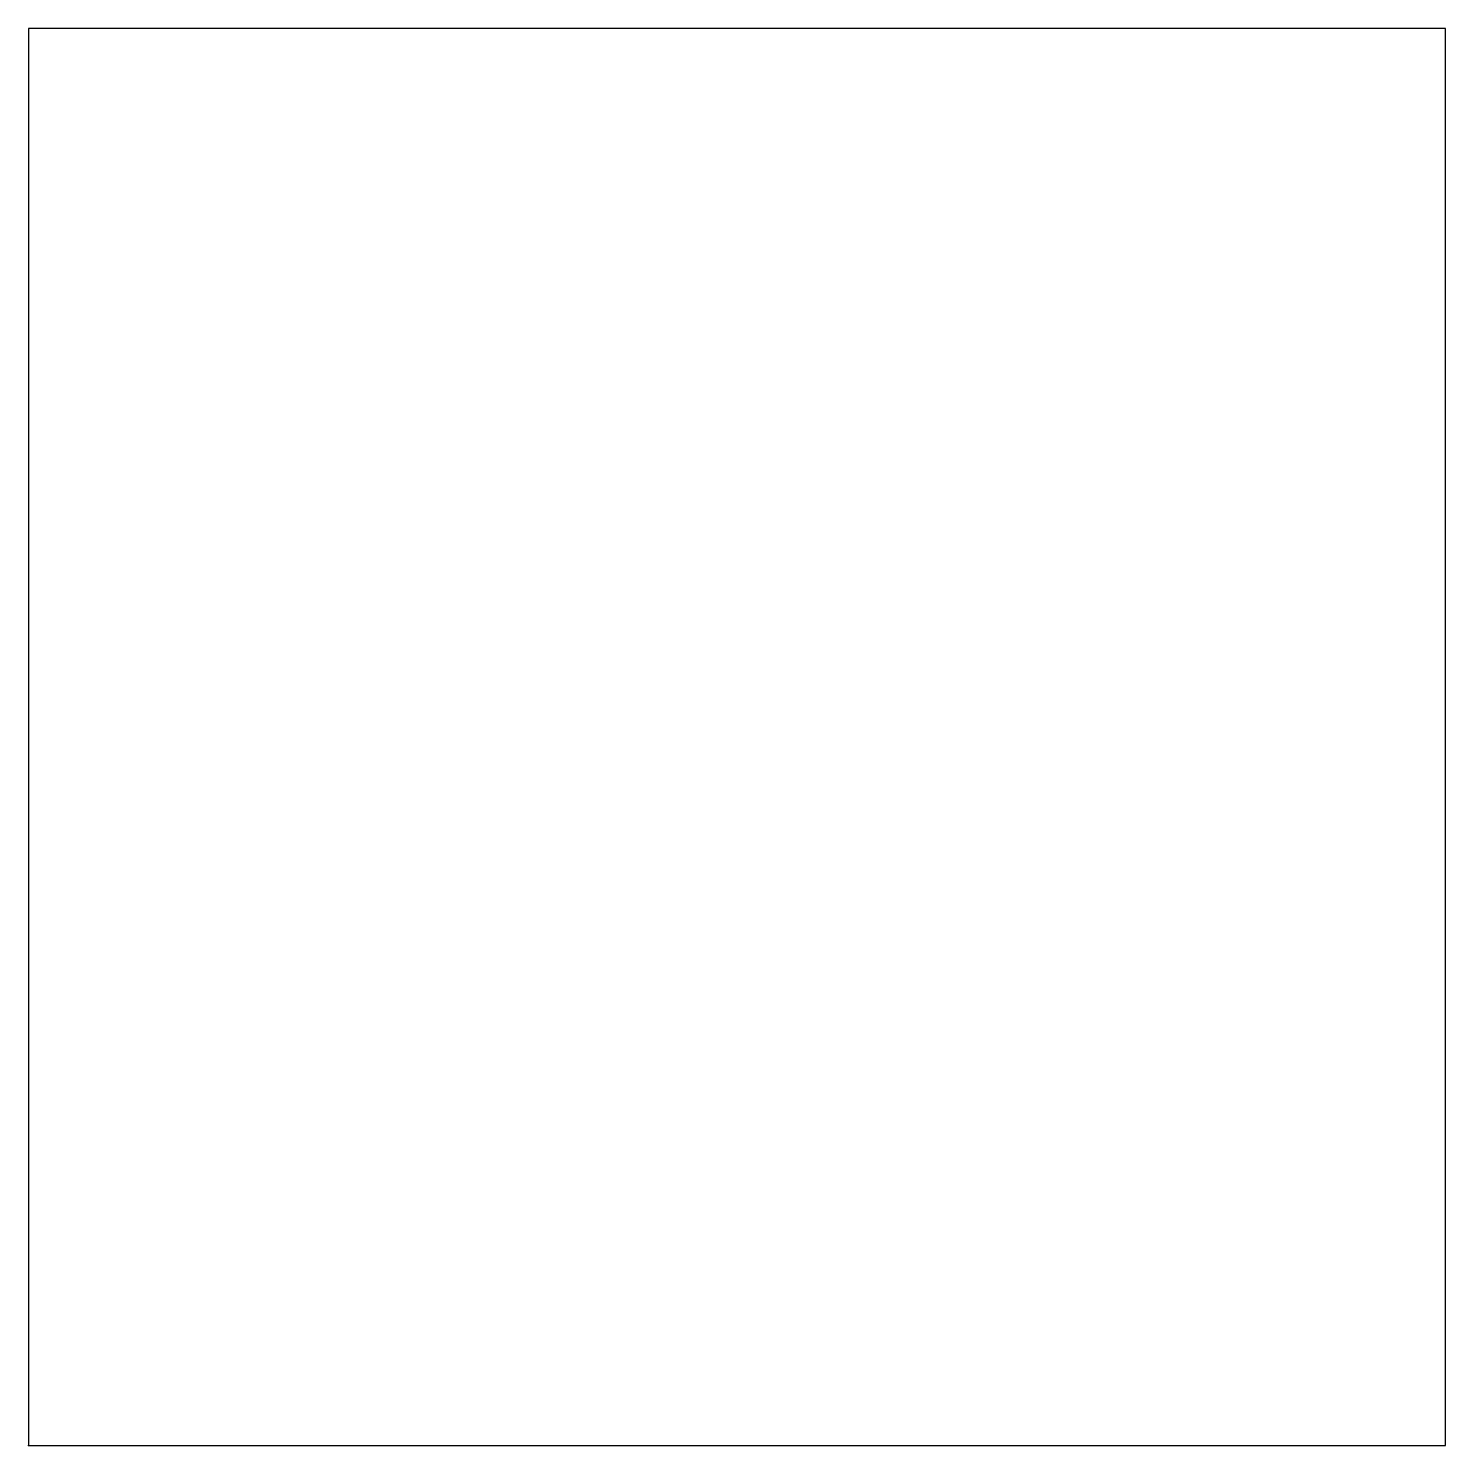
# Model space of a CAD drawing. Header units: millimetres. Extents: x 0 to 100, y 0 to 100.
import ezdxf

# ---------------------------------------------------------------- set-up
doc = ezdxf.new("R2010")
doc.units = ezdxf.units.MM
doc.layers.get('0').update_dxf_attribs({"linetype": 'CONTINUOUS'})

msp = doc.modelspace()

# ---------------------------------------------------------------- linework, layer by layer
msp.add_lwpolyline([(0, 0), (100, 0), (100, 100), (0, 100)], close=True)
msp.add_point((0, 0))

doc.saveas('drawing.dxf')
